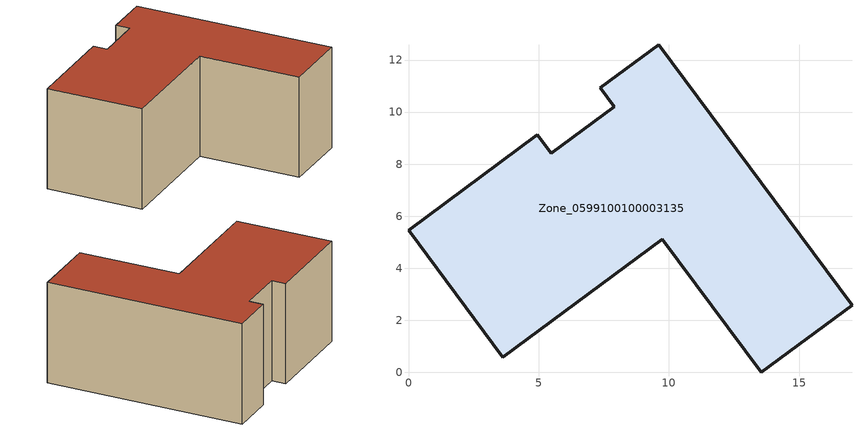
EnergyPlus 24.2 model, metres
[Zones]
Zone_0599100100003135
 floor ground (C_G): 9.76,5.12 3.63,0.58 0,5.47 4.95,9.13 5.48,8.41 7.9,10.21 7.36,10.94 9.6,12.59 17.03,2.58 13.56,0 z0
 wall outside (C_F): 7.9,10.21 5.48,8.41 4.95,9.13 0,5.47 3.63,0.58 9.76,5.12 13.56,0 17.03,2.58 9.6,12.59 7.36,10.94 7.9,10.21 z0:6.45
 roof outside (C_R): 9.76,5.12 13.56,0 17.03,2.58 9.6,12.59 7.36,10.94 7.9,10.21 5.48,8.41 4.95,9.13 0,5.47 3.63,0.58 z6.45
[BUILDING]
Pand.0599100100003135: North Axis=0; Terrain=City; Loads Convergence Tolerance Value=0.04; Temperature Convergence Tolerance Value=0.4; Solar Distribution=FullExterior; Maximum Number of Warmup Days=25; Minimum Number of Warmup Days=1
[Site:Location]
Rotterdam.The.Hague.AP_ZH_NLD Design_Conditions: Latitude=51.96; Longitude=4.45; Time Zone=1; Elevation=-4.5
[SITE:GROUNDTEMPERATURE:BUILDINGSURFACE]
18, 18, 18, 18, 18, 18, 18, 18, 18, 18, 18, 18
[MATERIAL] Thermal Absorptance=0.9; Solar Absorptance=0.7; Visible Absorptance=0.7
Name | Roughness | Thickness | Conductivity | Density | Specific Heat
G.TI.2006-2014 | MediumSmooth | 0.15 | 0.06 | 540 | 1210
F.TI.2006-2014 | Rough | 0.3 | 0.12 | 1920 | 840
R.TI.2006-2014 | MediumRough | 0.2 | 0.08 | 1500 | 1000
[CONSTRUCTION]
C_G: G.TI.2006-2014
C_F: F.TI.2006-2014
C_R: R.TI.2006-2014
[ZONE]
Zone_0599100100003135: Type=1; Multiplier=1; Ceiling Height=Autocalculate; Volume=Autocalculate; Floor Area=autocalculate; Part of Total Floor Area=Yes
[ZONEINFILTRATION:DESIGNFLOWRATE]
Infil_Zone_0599100100003135: Zone or ZoneList or Space or SpaceList=Zone_0599100100003135; Schedule=AlwaysOn; Design Flow Rate Calculation Method=Flow/Area; Flow Rate per Floor Area=0.0015; Constant Term Coefficient=1; Temperature Term Coefficient=0; Velocity Term Coefficient=0; Velocity Squared Term Coefficient=0
[HVACTEMPLATE:ZONE:IDEALLOADSAIRSYSTEM]
Zone_0599100100003135: Maximum Heating Supply Air Temperature=50; Minimum Cooling Supply Air Temperature=13; Maximum Heating Supply Air Humidity Ratio=0.0156; Minimum Cooling Supply Air Humidity Ratio=0.0077; Heating Limit=NoLimit; Cooling Limit=NoLimit; Dehumidification Control Type=ConstantSensibleHeatRatio; Cooling Sensible Heat Ratio=0.7; Dehumidification Setpoint=60; Humidification Control Type=None; Humidification Setpoint=30; Outdoor Air Method=None; Outdoor Air Flow Rate per Person=0.00944; Outdoor Air Flow Rate per Zone Floor Area=0; Outdoor Air Flow Rate per Zone=0; Demand Controlled Ventilation Type=None; Outdoor Air Economizer Type=NoEconomizer; Heat Recovery Type=None; Sensible Heat Recovery Effectiveness=0.7; Latent Heat Recovery Effectiveness=0.65
[ZONECONTROL:THERMOSTAT]
ThermostatControl_Zone_0599100100003135: Zone or ZoneList=Zone_0599100100003135; Control Type Schedule=DualSetpointControlType; Control 1=Thermostat_Zone_0599100100003135; Temperature Difference Between Cutout And Setpoint=0
[THERMOSTATSETPOINT:DUALSETPOINT]
Thermostat_Zone_0599100100003135: Heating Setpoint Temperature Schedule=HeatingSetpoint_Zone_0599100100003135; Cooling Setpoint Temperature Schedule=CoolingSetpoint_Zone_0599100100003135
[SCHEDULE:COMPACT]
HeatingSetpoint_Zone_0599100100003135: Through: 12/31, For: AllDays, Until: 24:00, 21
CoolingSetpoint_Zone_0599100100003135: Through: 12/31, For: AllDays, Until: 24:00, 24
DualSetpointControlType: Through: 12/31, For: AllDays, Until: 24:00, 4
AlwaysOn: Through: 12/31, For: AllDays, Until: 24:00, 1
